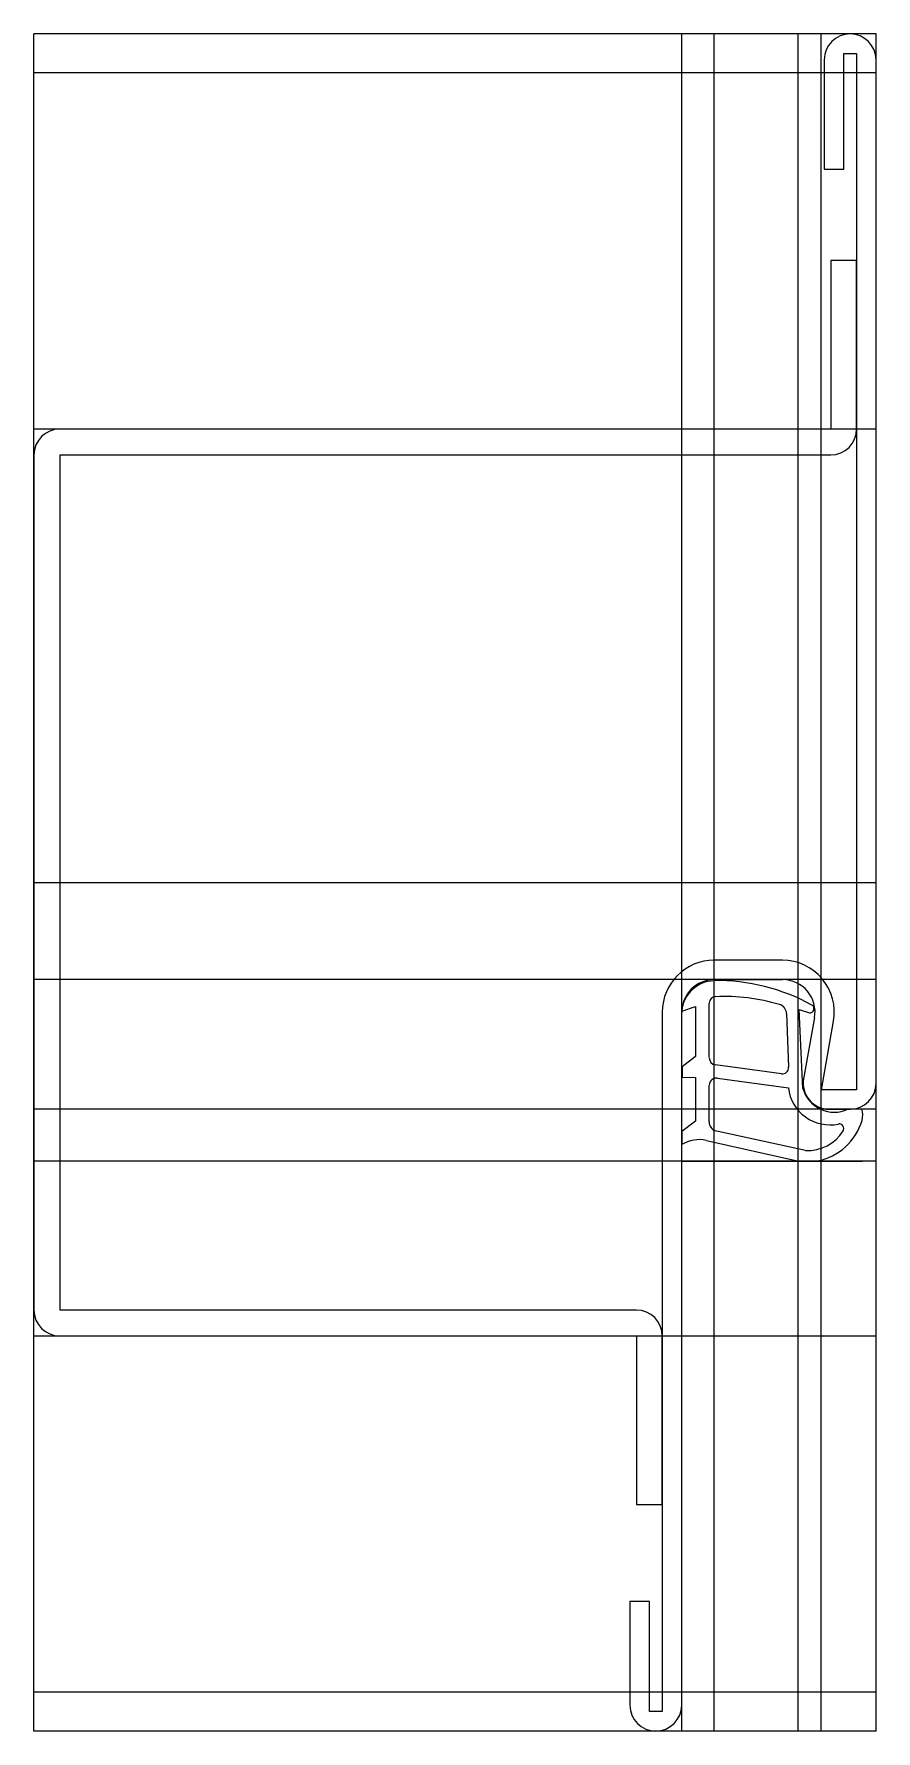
# Model space of a CAD drawing. Extents: x 0 to 65, y -66 to 66.
import ezdxf

# ---------------------------------------------------------------- set-up
doc = ezdxf.new("R2010")
doc.units = 0
doc.layers.get('0').update_dxf_attribs({"linetype": 'CONTINUOUS'})

msp = doc.modelspace()

# ---------------------------------------------------------------- linework, layer by layer
at = {"linetype": 'CONTINUOUS'}
for p, q in [((65, 65.5), (0, 65.5)), ((0, -65.5), (0, 65.5)), ((50, -65.5), (50, 65.5)), ((52.5, -65.5), (52.5, 65.5)), ((59, -65.5), (59, 65.5)), ((60.76, -65.5), (60.76, 65.5)), ((65, -65.5), (65, 65.5)), ((61, 63.5), (61, 55.05)), ((62.5, 55.05), (62.5, 64)), ((62.5, 64), (63.5, 64)), ((63.5, 64), (63.5, -16)), ((65, -15.5), (65, 63.5)), ((65, 62.5), (0, 62.5)), ((61, 55.05), (62.5, 55.05)), ((63.5, 48), (61.5, 48)), ((61.5, 48), (61.5, 35)), ((63.5, 35), (63.5, 48)), ((65, 35), (0, 35)), ((61.5, 35), (2, 35)), ((0, 33), (0, -33)), ((2.03, -33), (2.03, 33)), ((2.03, 33), (61.5, 33)), ((0, 0), (65, 0)), ((57.77, -6), (52.5, -6)), ((65, -7.5), (0, -7.5)), ((50, -21.5), (50, -7.57)), ((52.53, -7.5), (57.79, -7.5)), ((48.5, -10), (48.5, -64)), ((50, -63.5), (50, -10.03)), ((50.01, -9.92), (51.07, -9.57)), ((51.07, -9.57), (51.07, -13.44)), ((52.12, -13.52), (52.12, -9.31)), ((58.09, -10.11), (58.25, -14.26)), ((59.35, -15.9), (59.07, -9.81)), ((59.07, -9.81), (59.85, -10.07)), ((60.25, -10.43), (59.41, -15.15)), ((60.79, -16), (61.72, -10.71)), ((51.07, -13.44), (50.04, -14.23)), ((50.04, -14.23), (50.04, -15.03)), ((57.69, -14.77), (52.6, -14.07)), ((50.04, -15.03), (51.07, -15.05)), ((51.07, -15.05), (51.07, -18.42)), ((52.12, -18.48), (52.12, -15.66)), ((52.77, -15.1), (58.24, -15.85)), ((63.5, -16), (60.79, -16)), ((65, -17.5), (0, -17.5)), ((61.38, -17.5), (63, -17.5)), ((63.89, -17.5), (62.83, -17.5)), ((51.07, -18.42), (50, -19.23)), ((50, -19.23), (50, -20.23)), ((59.56, -20.69), (52.58, -19.17)), ((51.91, -19.91), (59.03, -21.5)), ((65, -21.5), (0, -21.5)), ((50, -21.5), (63.96, -21.5)), ((59.03, -21.5), (60.48, -21.5)), ((46.5, -33), (2.03, -33)), ((0, -35), (65, -35)), ((2, -35), (46.5, -35)), ((46.5, -35), (46.5, -48)), ((48.5, -48), (48.5, -35)), ((46.5, -48), (48.5, -48)), ((47.5, -55.5), (46, -55.5)), ((46, -55.5), (46, -63.5)), ((47.5, -64), (47.5, -55.5)), ((65, -62.5), (0, -62.5)), ((48.5, -64), (47.5, -64)), ((65, -65.5), (0, -65.5))]:
    msp.add_line(p, q, dxfattribs=at)
for centre, radius, start, end in [((63, 63.5), 2, 90, 180), ((63, 63.5), 2, 0, 90), ((2, 33), 2, 90, 180), ((61.5, 35), 2, 270, 0), ((52.5, -10), 4, 90, 180), ((57.77, -10.01), 4.01, 349.9467, 90.0224), ((52.53, -10.03), 2.53, 90, 180), ((52.53, -10.12), 2.53, 90.7269, 175.4706), ((52.69, -22.84), 15.27, 61.1815, 90.7103), ((57.79, -10), 2.5, 350.0958, 89.9372), ((52.62, -9.31), 0.5, 90, 180), ((53.26, -24.06), 15.26, 73.7008, 92.3933), ((57.33, -10.14), 0.76, 2.3066, 74.0079), ((59.88, -9.74), 0.33, 265.2779, 58.4166), ((52.68, -13.52), 0.56, 180.4357, 261.7885), ((57.76, -14.28), 0.49, 261.7594, 1.7612), ((52.69, -15.66), 0.57, 81.9302, 179.5622), ((61.38, -15.5), 2, 169.9213, 270.0247), ((63, -15.5), 2, 270, 0), ((61.43, -15.5), 3.21, 186.2877, 281.8525), ((61.78, -15.2), 2.53, 196.1119, 294.505), ((62.28, -18.01), 1.69, 347.7007, 17.5642), ((52.87, -18.48), 0.75, 180.1272, 247.2529), ((59.7, -17.41), 3.28, 267.6106, 327.4004), ((59.56, -17.02), 4.57, 281.5748, 342.8567), ((62.15, -18.99), 0.36, 329.0281, 99.8086), ((51.36, -22.48), 2.63, 77.9076, 121.1143), ((2, -33), 2, 180, 270), ((46.5, -35), 2, 0, 90), ((48, -63.5), 2, 180, 270), ((48, -63.5), 2, 270, 0)]:
    msp.add_arc(centre, radius, start, end, dxfattribs=at)

doc.saveas('drawing.dxf')
